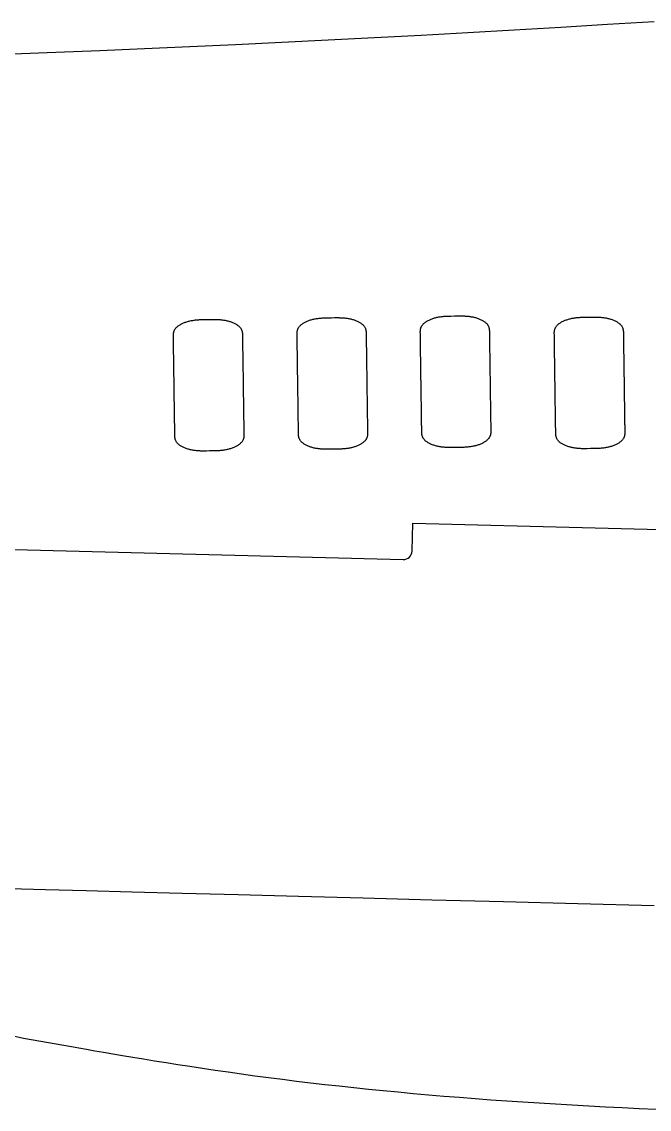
# Model space of a CAD drawing. Header units: millimetres. Extents: x -1116 to -273, y -827 to -161.
# Drawn here: x -1007.6 to -899.5, y -823 to -635.4 of the extents above; entities that cross this region are included whole.
import ezdxf

# ---------------------------------------------------------------- set-up
doc = ezdxf.new("R2010")
doc.units = ezdxf.units.MM

msp = doc.modelspace()

# ---------------------------------------------------------------- linework, layer by layer
at = {"flags": 128}
for points in [[(-898.65114, -635.379551), (-906.679405, -635.863577), (-914.706403, -636.343929), (-922.731852, -636.817551), (-930.755474, -637.281389), (-938.77699, -637.732386), (-946.79612, -638.167487), (-954.809324, -638.584207), (-962.800019, -638.982331), (-970.748359, -639.362217), (-978.6345, -639.724219), (-986.438597, -640.068695), (-994.140805, -640.396), (-1001.72128, -640.706489), (-1009.160176, -641.00052)], [(-953.926383, -709.131194), (-954.471663, -709.138924), (-954.557464, -709.140112), (-954.650964, -709.141241), (-954.751681, -709.142134), (-954.859134, -709.142617), (-954.972843, -709.142514), (-955.092326, -709.141649), (-955.217103, -709.139846), (-955.346692, -709.136931), (-955.480613, -709.132728), (-955.618384, -709.12706), (-955.759526, -709.119753), (-955.903555, -709.110632), (-956.049993, -709.099519), (-956.198358, -709.086241), (-956.348168, -709.070621), (-956.498944, -709.052484), (-956.650203, -709.031654), (-956.801466, -709.007956), (-956.952251, -708.981214), (-957.102077, -708.951253), (-957.250499, -708.917948), (-957.39722, -708.881376), (-957.541977, -708.841666), (-957.684508, -708.798946), (-957.82455, -708.753344), (-957.961843, -708.704988), (-958.096124, -708.654008), (-958.22713, -708.60053), (-958.3546, -708.544683), (-958.478271, -708.486596), (-958.597882, -708.426397), (-958.713171, -708.364214), (-958.823875, -708.300175), (-958.929732, -708.234409), (-959.030481, -708.167043), (-959.125859, -708.098207), (-959.215604, -708.028028), (-959.299454, -707.956634), (-959.377147, -707.884154), (-959.44842, -707.810717), (-959.513112, -707.736469), (-959.571454, -707.661639), (-959.623777, -707.586473), (-959.670412, -707.511218), (-959.71169, -707.436121), (-959.747944, -707.361429), (-959.779502, -707.287389), (-959.806698, -707.214247), (-959.829862, -707.142251), (-959.849325, -707.071648), (-959.865418, -707.002684), (-959.878472, -706.935606), (-959.88882, -706.870662), (-959.896791, -706.808098), (-959.902716, -706.748161), (-959.906928, -706.691098), (-959.909757, -706.637155), (-959.911534, -706.586581), (-959.912591, -706.539621), (-959.917144, -706.222622), (-959.917149, -706.222274), (-959.917183, -706.219837), (-959.917277, -706.213224), (-959.917459, -706.200345), (-959.91776, -706.179113), (-959.91821, -706.147438), (-959.918836, -706.103232), (-959.91967, -706.044408), (-959.920741, -705.968875), (-959.922078, -705.874547), (-959.923712, -705.759334), (-959.925671, -705.621148), (-959.927985, -705.457901), (-959.930684, -705.267504), (-959.933798, -705.047868), (-959.937356, -704.796906), (-959.941387, -704.512529), (-959.945922, -704.192648), (-959.95099, -703.835174), (-959.956621, -703.438021), (-959.962828, -703.000142), (-959.969569, -702.524671), (-959.976784, -702.015785), (-959.984413, -701.477661), (-959.992397, -700.914476), (-960.000677, -700.330405), (-960.009194, -699.729628), (-960.017889, -699.116319), (-960.026702, -698.494657), (-960.035575, -697.868818), (-960.044447, -697.242978), (-960.053261, -696.621316), (-960.061955, -696.008008), (-960.070473, -695.40723), (-960.078753, -694.82316), (-960.086737, -694.259974), (-960.094366, -693.72185), (-960.101581, -693.212964), (-960.108321, -692.737493), (-960.114529, -692.299615), (-960.120159, -691.902461), (-960.125227, -691.544988), (-960.129762, -691.225107), (-960.133794, -690.940729), (-960.137352, -690.689767), (-960.140465, -690.470131), (-960.143165, -690.279734), (-960.145479, -690.116487), (-960.147438, -689.978301), (-960.149071, -689.863088), (-960.150409, -689.76876), (-960.15148, -689.693228), (-960.152314, -689.634403), (-960.15294, -689.590197), (-960.153389, -689.558523), (-960.15369, -689.53729), (-960.153873, -689.524411), (-960.153967, -689.517798), (-960.154001, -689.515361), (-960.154006, -689.515013), (-960.157933, -689.241195), (-960.158495, -689.198108), (-960.158778, -689.151152), (-960.158444, -689.100562), (-960.157154, -689.046578), (-960.154571, -688.989435), (-960.150357, -688.929372), (-960.144172, -688.866625), (-960.13568, -688.801433), (-960.124543, -688.734032), (-960.110421, -688.664659), (-960.092978, -688.593553), (-960.071874, -688.52095), (-960.046772, -688.447087), (-960.017334, -688.372203), (-959.983222, -688.296534), (-959.944097, -688.220317), (-959.899622, -688.143791), (-959.849458, -688.067191), (-959.793268, -687.990757), (-959.730713, -687.914724), (-959.661554, -687.839314), (-959.585951, -687.764678), (-959.504162, -687.690953), (-959.416445, -687.618274), (-959.323059, -687.546777), (-959.224263, -687.476597), (-959.120314, -687.40787), (-959.011471, -687.340732), (-958.897992, -687.275318), (-958.780137, -687.211763), (-958.658162, -687.150204), (-958.532327, -687.090776), (-958.402891, -687.033614), (-958.270111, -686.978855), (-958.134245, -686.926633), (-957.995553, -686.877085), (-957.854293, -686.830346), (-957.710723, -686.786551), (-957.565101, -686.745836), (-957.417687, -686.708338), (-957.268775, -686.674141), (-957.118815, -686.643134), (-956.968291, -686.615154), (-956.817689, -686.590041), (-956.667496, -686.567633), (-956.518196, -686.547767), (-956.370276, -686.530282), (-956.22422, -686.515016), (-956.080516, -686.501808), (-955.939647, -686.490495), (-955.802101, -686.480917), (-955.668362, -686.472911), (-955.538916, -686.466315), (-955.414249, -686.460968), (-955.294847, -686.456708), (-955.181196, -686.453373), (-955.07378, -686.450802), (-954.973085, -686.448833), (-954.879598, -686.447304), (-954.248566, -686.438281), (-953.703245, -686.430551), (-953.617437, -686.429363), (-953.52393, -686.428234), (-953.423206, -686.427339), (-953.315744, -686.426854), (-953.202027, -686.426953), (-953.082536, -686.427812), (-952.95775, -686.429606), (-952.828152, -686.43251), (-952.694222, -686.436699), (-952.556441, -686.442348), (-952.41529, -686.449632), (-952.271251, -686.458728), (-952.124804, -686.469809), (-951.976431, -686.48305), (-951.826612, -686.498628), (-951.675828, -686.516717), (-951.52456, -686.537491), (-951.37329, -686.561128), (-951.222498, -686.587801), (-951.072666, -686.617685), (-950.924237, -686.650906), (-950.777511, -686.687386), (-950.63275, -686.726999), (-950.490215, -686.769618), (-950.350168, -686.815115), (-950.212872, -686.863363), (-950.078589, -686.914236), (-949.94758, -686.967606), (-949.820108, -687.023346), (-949.696435, -687.081329), (-949.576823, -687.141428), (-949.461533, -687.203516), (-949.350828, -687.267465), (-949.24497, -687.333149), (-949.144221, -687.400441), (-949.048843, -687.469214), (-948.959098, -687.53934), (-948.875248, -687.610692), (-948.797555, -687.683144), (-948.726281, -687.756568), (-948.661589, -687.830816), (-948.603247, -687.905662), (-948.550924, -687.980857), (-948.504289, -688.056153), (-948.463011, -688.131302), (-948.426758, -688.206056), (-948.395199, -688.280166), (-948.368003, -688.353386), (-948.344839, -688.425466), (-948.325376, -688.496158), (-948.309283, -688.565216), (-948.296229, -688.632389), (-948.285882, -688.697432), (-948.277911, -688.760094), (-948.271985, -688.820129), (-948.267773, -688.877289), (-948.264944, -688.931324), (-948.263167, -688.981988), (-948.26211, -689.029032), (-948.257558, -689.346605), (-948.257553, -689.346953), (-948.257518, -689.34939), (-948.257424, -689.356003), (-948.257241, -689.368882), (-948.256939, -689.390115), (-948.256489, -689.421789), (-948.255861, -689.465995), (-948.255026, -689.52482), (-948.253953, -689.600352), (-948.252613, -689.69468), (-948.250976, -689.809893), (-948.249013, -689.948079), (-948.246693, -690.111326), (-948.243989, -690.301723), (-948.240868, -690.521359), (-948.237303, -690.772321), (-948.233263, -691.056699), (-948.228718, -691.37658), (-948.22364, -691.734053), (-948.217998, -692.131207), (-948.211777, -692.569085), (-948.205022, -693.044556), (-948.197793, -693.553442), (-948.190148, -694.091566), (-948.182147, -694.654752), (-948.173849, -695.238822), (-948.165314, -695.8396), (-948.156601, -696.452908), (-948.147769, -697.07457), (-948.138878, -697.70041), (-948.129987, -698.326249), (-948.121156, -698.947911), (-948.112442, -699.56122), (-948.103907, -700.161997), (-948.09561, -700.746068), (-948.087609, -701.309253), (-948.079964, -701.847377), (-948.072734, -702.356263), (-948.06598, -702.831734), (-948.059759, -703.269613), (-948.054117, -703.666766), (-948.049038, -704.02424), (-948.044494, -704.344121), (-948.040454, -704.628498), (-948.036888, -704.87946), (-948.033768, -705.099096), (-948.031063, -705.289493), (-948.028744, -705.45274), (-948.026781, -705.590926), (-948.025144, -705.706139), (-948.023804, -705.800467), (-948.022731, -705.876), (-948.021895, -705.934824), (-948.021267, -705.97903), (-948.020817, -706.010705), (-948.020516, -706.031937), (-948.020333, -706.044816), (-948.020239, -706.05143), (-948.020204, -706.053866), (-948.020199, -706.054214), (-948.016313, -706.328528), (-948.015758, -706.371693), (-948.015482, -706.418734), (-948.015824, -706.469413), (-948.017121, -706.523492), (-948.019713, -706.580731), (-948.023936, -706.640894), (-948.030129, -706.703741), (-948.03863, -706.769034), (-948.049777, -706.836534), (-948.063908, -706.906004), (-948.081361, -706.977205), (-948.102474, -707.049899), (-948.127585, -707.123846), (-948.157032, -707.198809), (-948.191152, -707.27455), (-948.230286, -707.35083), (-948.274769, -707.42741), (-948.32494, -707.504052), (-948.381138, -707.580518), (-948.443699, -707.65657), (-948.512864, -707.731986), (-948.588472, -707.806615), (-948.670266, -707.880321), (-948.757987, -707.95297), (-948.851378, -708.024428), (-948.950178, -708.09456), (-949.054132, -708.163231), (-949.162979, -708.230307), (-949.276462, -708.295652), (-949.394322, -708.359133), (-949.516301, -708.420614), (-949.642141, -708.479962), (-949.771583, -708.53704), (-949.90437, -708.591716), (-950.040242, -708.643853), (-950.178942, -708.693318), (-950.320211, -708.739975), (-950.463791, -708.783691), (-950.609423, -708.82433), (-950.756849, -708.861758), (-950.905774, -708.895889), (-951.055748, -708.926836), (-951.206287, -708.95476), (-951.356905, -708.979823), (-951.507115, -709.002186), (-951.656432, -709.022011), (-951.80437, -709.039459), (-951.950444, -709.054691), (-952.094167, -709.067869), (-952.235054, -709.079156), (-952.372619, -709.088711), (-952.506377, -709.096697), (-952.63584, -709.103274), (-952.760525, -709.108606), (-952.879944, -709.112853), (-952.993613, -709.116176), (-953.101045, -709.118737), (-953.201754, -709.120698), (-953.295255, -709.12222), (-953.926383, -709.131194)], [(-932.687881, -708.829845), (-933.233119, -708.837534), (-933.318914, -708.838716), (-933.412406, -708.839838), (-933.513116, -708.840724), (-933.620561, -708.841199), (-933.734261, -708.841088), (-933.853736, -708.840215), (-933.978504, -708.838405), (-934.108084, -708.835483), (-934.241995, -708.831272), (-934.379758, -708.825598), (-934.520889, -708.818285), (-934.66491, -708.809158), (-934.811339, -708.798042), (-934.959695, -708.78476), (-935.109496, -708.769138), (-935.260264, -708.751), (-935.411515, -708.73017), (-935.56277, -708.706474), (-935.713548, -708.679736), (-935.863367, -708.64978), (-936.011784, -708.616482), (-936.158499, -708.579919), (-936.303251, -708.540219), (-936.445778, -708.497511), (-936.585818, -708.451922), (-936.723108, -708.403581), (-936.857386, -708.352615), (-936.988391, -708.299153), (-937.11586, -708.243323), (-937.239531, -708.185253), (-937.359142, -708.125071), (-937.474432, -708.062905), (-937.585137, -707.998884), (-937.690997, -707.933134), (-937.791748, -707.865786), (-937.887129, -707.796966), (-937.976878, -707.726802), (-938.060733, -707.655424), (-938.138431, -707.582958), (-938.209711, -707.509534), (-938.274409, -707.435298), (-938.332758, -707.360478), (-938.385088, -707.285322), (-938.431731, -707.210075), (-938.473018, -707.134986), (-938.50928, -707.0603), (-938.540848, -706.986266), (-938.568053, -706.913129), (-938.591226, -706.841137), (-938.610698, -706.770537), (-938.6268, -706.701576), (-938.639864, -706.634501), (-938.65022, -706.569558), (-938.6582, -706.506995), (-938.664135, -706.447059), (-938.668355, -706.389996), (-938.671192, -706.336054), (-938.672976, -706.28548), (-938.67404, -706.23852), (-938.678641, -705.921522), (-938.678646, -705.921173), (-938.67868, -705.918737), (-938.678774, -705.912124), (-938.678957, -705.899245), (-938.679258, -705.878012), (-938.679707, -705.846337), (-938.680333, -705.802132), (-938.681167, -705.743307), (-938.682238, -705.667775), (-938.683575, -705.573446), (-938.685209, -705.458233), (-938.687168, -705.320048), (-938.689482, -705.1568), (-938.692181, -704.966403), (-938.695295, -704.746768), (-938.698853, -704.495806), (-938.702885, -704.211428), (-938.70742, -703.891547), (-938.712488, -703.534074), (-938.718118, -703.13692), (-938.724326, -702.699041), (-938.731066, -702.223571), (-938.738281, -701.714685), (-938.74591, -701.176561), (-938.753894, -700.613375), (-938.762174, -700.029305), (-938.770692, -699.428527), (-938.779386, -698.815219), (-938.7882, -698.193556), (-938.797072, -697.567717), (-938.805945, -696.941878), (-938.814758, -696.320216), (-938.823453, -695.706907), (-938.83197, -695.106129), (-938.84025, -694.522059), (-938.848234, -693.958874), (-938.855863, -693.420749), (-938.863078, -692.911863), (-938.869818, -692.436393), (-938.876026, -691.998514), (-938.881657, -691.60136), (-938.886725, -691.243887), (-938.891259, -690.924006), (-938.895291, -690.639629), (-938.898849, -690.388666), (-938.901963, -690.169031), (-938.904662, -689.978634), (-938.906976, -689.815387), (-938.908935, -689.677201), (-938.910569, -689.561988), (-938.911906, -689.467659), (-938.912977, -689.392127), (-938.913811, -689.333302), (-938.914437, -689.289097), (-938.914886, -689.257422), (-938.915188, -689.236189), (-938.91537, -689.223311), (-938.915464, -689.216697), (-938.915498, -689.214261), (-938.915503, -689.213913), (-938.919389, -688.940095), (-938.919945, -688.897008), (-938.920221, -688.850051), (-938.919879, -688.799461), (-938.918581, -688.745476), (-938.91599, -688.688333), (-938.911768, -688.628269), (-938.905575, -688.565521), (-938.897075, -688.500327), (-938.885929, -688.432924), (-938.8718, -688.363548), (-938.854348, -688.292439), (-938.833238, -688.219831), (-938.808129, -688.145964), (-938.778685, -688.071074), (-938.744567, -687.995398), (-938.705438, -687.919174), (-938.660959, -687.842639), (-938.610792, -687.76603), (-938.5546, -687.689585), (-938.492044, -687.613541), (-938.422886, -687.538117), (-938.347285, -687.463468), (-938.265499, -687.389728), (-938.177786, -687.317033), (-938.084404, -687.24552), (-937.985613, -687.175323), (-937.881669, -687.106579), (-937.772832, -687.039423), (-937.659359, -686.973992), (-937.54151, -686.91042), (-937.419542, -686.848844), (-937.293713, -686.789399), (-937.164282, -686.732222), (-937.031507, -686.677447), (-936.895647, -686.625212), (-936.756959, -686.57565), (-936.615702, -686.528899), (-936.472135, -686.485094), (-936.326515, -686.444371), (-936.179101, -686.406865), (-936.030189, -686.372663), (-935.880227, -686.341652), (-935.7297, -686.313671), (-935.579095, -686.288557), (-935.428897, -686.26615), (-935.279592, -686.246286), (-935.131665, -686.228804), (-934.985603, -686.213543), (-934.841891, -686.20034), (-934.701015, -686.189033), (-934.563461, -686.179461), (-934.429714, -686.171462), (-934.30026, -686.164873), (-934.175585, -686.159534), (-934.056175, -686.155282), (-933.942515, -686.151955), (-933.835091, -686.149391), (-933.734389, -686.147429), (-933.640895, -686.145907), (-933.009815, -686.136933), (-932.464494, -686.129161), (-932.378686, -686.127966), (-932.285179, -686.12683), (-932.184455, -686.125928), (-932.076994, -686.125435), (-931.963277, -686.125527), (-931.843786, -686.126378), (-931.719001, -686.128164), (-931.589404, -686.131061), (-931.455475, -686.135243), (-931.317695, -686.140886), (-931.176546, -686.148164), (-931.032509, -686.157254), (-930.886065, -686.168331), (-930.737694, -686.181569), (-930.587878, -686.197145), (-930.437098, -686.215233), (-930.285835, -686.236008), (-930.134569, -686.259646), (-929.983783, -686.286323), (-929.833956, -686.316212), (-929.685534, -686.34944), (-929.538815, -686.385929), (-929.394061, -686.425553), (-929.251534, -686.468183), (-929.111496, -686.513692), (-928.974208, -686.561954), (-928.839933, -686.61284), (-928.708932, -686.666224), (-928.581468, -686.721978), (-928.457803, -686.779975), (-928.338198, -686.840088), (-928.222916, -686.902189), (-928.112218, -686.966151), (-928.006366, -687.031847), (-927.905622, -687.099149), (-927.810249, -687.16793), (-927.720507, -687.238064), (-927.63666, -687.309422), (-927.558969, -687.381877), (-927.487695, -687.455302), (-927.423003, -687.529549), (-927.36466, -687.604392), (-927.312334, -687.679581), (-927.265695, -687.75487), (-927.224412, -687.830009), (-927.188153, -687.904752), (-927.156588, -687.97885), (-927.129386, -688.052056), (-927.106215, -688.124122), (-927.086745, -688.194799), (-927.070643, -688.263841), (-927.057581, -688.330998), (-927.047225, -688.396024), (-927.039246, -688.45867), (-927.033312, -688.518689), (-927.029092, -688.575832), (-927.026256, -688.629852), (-927.024471, -688.680501), (-927.023407, -688.727531), (-927.018807, -689.045009), (-927.018802, -689.045357), (-927.018767, -689.047793), (-927.018673, -689.054407), (-927.018491, -689.067286), (-927.018189, -689.088519), (-927.01774, -689.120194), (-927.017112, -689.1644), (-927.016278, -689.223226), (-927.015206, -689.298759), (-927.013867, -689.393089), (-927.012232, -689.508304), (-927.010271, -689.646491), (-927.007954, -689.809741), (-927.005252, -690.000141), (-927.002135, -690.21978), (-926.998573, -690.470746), (-926.994538, -690.755127), (-926.989998, -691.075013), (-926.984925, -691.432492), (-926.979288, -691.829651), (-926.973074, -692.267536), (-926.966326, -692.743014), (-926.959104, -693.251908), (-926.951467, -693.79004), (-926.943475, -694.353234), (-926.935186, -694.937313), (-926.92666, -695.538099), (-926.917956, -696.151417), (-926.909133, -696.773089), (-926.900252, -697.398937), (-926.89137, -698.024786), (-926.882547, -698.646457), (-926.873843, -699.259775), (-926.865317, -699.860561), (-926.857028, -700.44464), (-926.849036, -701.007834), (-926.841399, -701.545966), (-926.834177, -702.05486), (-926.827429, -702.530338), (-926.821215, -702.968223), (-926.815578, -703.365382), (-926.810505, -703.722861), (-926.805966, -704.042747), (-926.80193, -704.327128), (-926.798368, -704.578094), (-926.795251, -704.797733), (-926.792549, -704.988133), (-926.790232, -705.151383), (-926.788271, -705.289571), (-926.786636, -705.404785), (-926.785297, -705.499115), (-926.784225, -705.574648), (-926.783391, -705.633474), (-926.782763, -705.67768), (-926.782314, -705.709355), (-926.782012, -705.730588), (-926.78183, -705.743467), (-926.781736, -705.750081), (-926.781701, -705.752517), (-926.781696, -705.752866), (-926.777811, -706.02718), (-926.777255, -706.070344), (-926.776979, -706.117385), (-926.777321, -706.168064), (-926.778619, -706.222143), (-926.781211, -706.279382), (-926.785434, -706.339544), (-926.791628, -706.40239), (-926.80013, -706.467683), (-926.811278, -706.535182), (-926.82541, -706.604651), (-926.842865, -706.67585), (-926.86398, -706.748541), (-926.889093, -706.822486), (-926.918543, -706.897447), (-926.952667, -706.973184), (-926.991804, -707.04946), (-927.036291, -707.126036), (-927.086467, -707.202673), (-927.14267, -707.279134), (-927.205238, -707.35518), (-927.274409, -707.43059), (-927.350024, -707.505211), (-927.431826, -707.57891), (-927.519555, -707.651552), (-927.612953, -707.723002), (-927.711762, -707.793125), (-927.815723, -707.861788), (-927.924579, -707.928855), (-928.03807, -707.994193), (-928.155938, -708.057666), (-928.277925, -708.119139), (-928.403772, -708.178479), (-928.533221, -708.235551), (-928.666013, -708.290221), (-928.801891, -708.342353), (-928.940596, -708.391813), (-929.081868, -708.438466), (-929.225451, -708.482179), (-929.371085, -708.522817), (-929.518512, -708.560244), (-929.667436, -708.594376), (-929.817409, -708.625325), (-929.967945, -708.653252), (-930.118558, -708.678318), (-930.268764, -708.700686), (-930.418075, -708.720516), (-930.566008, -708.73797), (-930.712075, -708.753209), (-930.855791, -708.766394), (-930.99667, -708.777688), (-931.134227, -708.787251), (-931.267977, -708.795245), (-931.397432, -708.801831), (-931.522108, -708.807171), (-931.64152, -708.811426), (-931.75518, -708.814757), (-931.862604, -708.817326), (-931.963306, -708.819294), (-932.0568, -708.820823), (-932.687881, -708.829845)], [(-909.597882, -709.031241), (-910.143121, -709.038929), (-910.228915, -709.040111), (-910.322408, -709.041233), (-910.423117, -709.042119), (-910.530563, -709.042594), (-910.644263, -709.042482), (-910.763738, -709.041609), (-910.888505, -709.039798), (-911.018085, -709.036875), (-911.151997, -709.032663), (-911.289759, -709.026988), (-911.430891, -709.019673), (-911.574912, -709.010544), (-911.72134, -708.999425), (-911.869696, -708.986141), (-912.019498, -708.970515), (-912.170265, -708.952374), (-912.321517, -708.93154), (-912.472772, -708.907839), (-912.623549, -708.881096), (-912.773369, -708.851134), (-912.921785, -708.817829), (-913.068501, -708.781259), (-913.213253, -708.741552), (-913.35578, -708.698836), (-913.495819, -708.653239), (-913.633108, -708.60489), (-913.767386, -708.553916), (-913.89839, -708.500445), (-914.025857, -708.444607), (-914.149527, -708.386529), (-914.269137, -708.32634), (-914.384424, -708.264167), (-914.495127, -708.200138), (-914.600984, -708.134383), (-914.701732, -708.067029), (-914.79711, -707.998204), (-914.886854, -707.928037), (-914.970704, -707.856656), (-915.048397, -707.784188), (-915.119671, -707.710763), (-915.184363, -707.636528), (-915.242705, -707.56171), (-915.295027, -707.486557), (-915.341663, -707.411314), (-915.382941, -707.336229), (-915.419194, -707.261549), (-915.450753, -707.18752), (-915.477949, -707.11439), (-915.501113, -707.042406), (-915.520575, -706.971813), (-915.536669, -706.90286), (-915.549723, -706.835793), (-915.56007, -706.770858), (-915.568041, -706.708304), (-915.573967, -706.648376), (-915.578179, -706.591321), (-915.581008, -706.537387), (-915.582785, -706.48682), (-915.583842, -706.439868), (-915.588394, -706.122917), (-915.588399, -706.122569), (-915.588434, -706.120132), (-915.588528, -706.113519), (-915.588711, -706.10064), (-915.589013, -706.079407), (-915.589463, -706.047732), (-915.590091, -706.003527), (-915.590926, -705.944702), (-915.591999, -705.86917), (-915.593339, -705.774841), (-915.594976, -705.659629), (-915.596939, -705.521443), (-915.599259, -705.358195), (-915.601963, -705.167798), (-915.605084, -704.948163), (-915.608649, -704.697201), (-915.612689, -704.412823), (-915.617233, -704.092942), (-915.622312, -703.735469), (-915.627954, -703.338315), (-915.634175, -702.900437), (-915.64093, -702.424966), (-915.648159, -701.91608), (-915.655804, -701.377956), (-915.663805, -700.81477), (-915.672103, -700.2307), (-915.680638, -699.629922), (-915.689351, -699.016614), (-915.698183, -698.394951), (-915.707074, -697.769112), (-915.715965, -697.143273), (-915.724796, -696.521611), (-915.733509, -695.908302), (-915.742044, -695.307524), (-915.750342, -694.723454), (-915.758343, -694.160269), (-915.765988, -693.622144), (-915.773218, -693.113258), (-915.779972, -692.637788), (-915.786193, -692.199909), (-915.791835, -691.802755), (-915.796914, -691.445282), (-915.801458, -691.125401), (-915.805498, -690.841024), (-915.809064, -690.590061), (-915.812184, -690.370426), (-915.814889, -690.180029), (-915.817208, -690.016782), (-915.819171, -689.878596), (-915.820808, -689.763383), (-915.822148, -689.669054), (-915.823221, -689.593522), (-915.824057, -689.534697), (-915.824685, -689.490492), (-915.825135, -689.458817), (-915.825436, -689.437584), (-915.825619, -689.424706), (-915.825713, -689.418092), (-915.825748, -689.415656), (-915.825753, -689.415308), (-915.829597, -689.141407), (-915.830146, -689.098307), (-915.830415, -689.051336), (-915.830066, -689.000732), (-915.828761, -688.946731), (-915.826161, -688.889571), (-915.82193, -688.82949), (-915.815728, -688.766725), (-915.807219, -688.701514), (-915.796064, -688.634093), (-915.781925, -688.564701), (-915.764465, -688.493574), (-915.743345, -688.42095), (-915.718227, -688.347067), (-915.688774, -688.272162), (-915.654648, -688.196472), (-915.61551, -688.120235), (-915.571023, -688.043689), (-915.520849, -687.967069), (-915.46465, -687.890615), (-915.402087, -687.814564), (-915.332924, -687.739135), (-915.257317, -687.664482), (-915.175526, -687.59074), (-915.087809, -687.518045), (-914.994424, -687.446532), (-914.895629, -687.376337), (-914.791684, -687.307595), (-914.682845, -687.240443), (-914.569372, -687.175015), (-914.451522, -687.111448), (-914.329554, -687.049877), (-914.203726, -686.990437), (-914.074297, -686.933265), (-913.941524, -686.878495), (-913.805667, -686.826264), (-913.666982, -686.776706), (-913.52573, -686.729959), (-913.382167, -686.686156), (-913.236552, -686.645435), (-913.089144, -686.607929), (-912.940238, -686.573727), (-912.790283, -686.542714), (-912.639764, -686.51473), (-912.489167, -686.489613), (-912.338977, -686.467201), (-912.189681, -686.447331), (-912.041763, -686.429844), (-911.89571, -686.414576), (-911.752008, -686.401365), (-911.611141, -686.390051), (-911.473596, -686.380471), (-911.339858, -686.372464), (-911.210413, -686.365867), (-911.085747, -686.36052), (-910.966345, -686.356259), (-910.852694, -686.352924), (-910.745278, -686.350353), (-910.644584, -686.348383), (-910.551097, -686.346854), (-909.920065, -686.337832), (-909.374702, -686.330143), (-909.288888, -686.328961), (-909.195374, -686.327839), (-909.094642, -686.326952), (-908.987173, -686.326475), (-908.873447, -686.326583), (-908.753947, -686.327452), (-908.629152, -686.329256), (-908.499545, -686.332171), (-908.365606, -686.336371), (-908.227816, -686.342033), (-908.086656, -686.34933), (-907.942607, -686.358439), (-907.796152, -686.369533), (-907.647769, -686.38279), (-907.497941, -686.398382), (-907.347149, -686.416487), (-907.195873, -686.437278), (-907.044596, -686.460932), (-906.893797, -686.487622), (-906.743958, -686.517525), (-906.595524, -686.550764), (-906.448792, -686.587264), (-906.304026, -686.626897), (-906.161487, -686.669535), (-906.021436, -686.715052), (-905.884137, -686.763319), (-905.749851, -686.814211), (-905.61884, -686.867598), (-905.491366, -686.923356), (-905.367691, -686.981355), (-905.248077, -687.041468), (-905.132786, -687.10357), (-905.022081, -687.167531), (-904.916222, -687.233225), (-904.815472, -687.300525), (-904.720094, -687.369304), (-904.630349, -687.439433), (-904.546498, -687.510786), (-904.468805, -687.583236), (-904.397531, -687.656656), (-904.33284, -687.730897), (-904.274498, -687.805732), (-904.222175, -687.880914), (-904.17554, -687.956194), (-904.134262, -688.031325), (-904.098008, -688.10606), (-904.06645, -688.180149), (-904.039254, -688.253346), (-904.01609, -688.325402), (-903.996627, -688.39607), (-903.980534, -688.465103), (-903.96748, -688.532251), (-903.957132, -688.597268), (-903.949161, -688.659905), (-903.943236, -688.719915), (-903.939024, -688.77705), (-903.936195, -688.831062), (-903.934418, -688.881703), (-903.933361, -688.928726), (-903.928808, -689.246156), (-903.928803, -689.246504), (-903.928769, -689.24894), (-903.928675, -689.255554), (-903.928493, -689.268432), (-903.928192, -689.289665), (-903.927742, -689.32134), (-903.927116, -689.365545), (-903.926282, -689.42437), (-903.925211, -689.499902), (-903.923874, -689.594231), (-903.92224, -689.709444), (-903.920281, -689.84763), (-903.917967, -690.010877), (-903.915268, -690.201274), (-903.912154, -690.420909), (-903.908596, -690.671872), (-903.904564, -690.956249), (-903.90003, -691.27613), (-903.894962, -691.633603), (-903.889331, -692.030757), (-903.883123, -692.468636), (-903.876383, -692.944106), (-903.869168, -693.452992), (-903.861539, -693.991117), (-903.853555, -694.554302), (-903.845275, -695.138372), (-903.836758, -695.73915), (-903.828063, -696.352459), (-903.81925, -696.974121), (-903.810377, -697.59996), (-903.801505, -698.225799), (-903.792691, -698.847462), (-903.783997, -699.46077), (-903.775479, -700.061548), (-903.767199, -700.645618), (-903.759215, -701.208804), (-903.751586, -701.746928), (-903.744371, -702.255814), (-903.737631, -702.731285), (-903.731423, -703.169163), (-903.725793, -703.566317), (-903.720725, -703.92379), (-903.71619, -704.243671), (-903.712158, -704.528049), (-903.7086, -704.779011), (-903.705487, -704.998646), (-903.702787, -705.189043), (-903.700473, -705.352291), (-903.698514, -705.490477), (-903.696881, -705.605689), (-903.695543, -705.700018), (-903.694472, -705.77555), (-903.693638, -705.834375), (-903.693012, -705.87858), (-903.692563, -705.910255), (-903.692262, -705.931488), (-903.692079, -705.944367), (-903.691985, -705.95098), (-903.691951, -705.953417), (-903.691946, -705.953765), (-903.688019, -706.228079), (-903.687457, -706.271243), (-903.687174, -706.318284), (-903.687508, -706.368964), (-903.688798, -706.423042), (-903.691381, -706.480282), (-903.695595, -706.540445), (-903.70178, -706.603293), (-903.710271, -706.668587), (-903.721409, -706.736089), (-903.735531, -706.80556), (-903.752974, -706.876763), (-903.774078, -706.949458), (-903.79918, -707.023408), (-903.828618, -707.098374), (-903.86273, -707.174118), (-903.901855, -707.250401), (-903.94633, -707.326986), (-903.996494, -707.403633), (-904.052684, -707.480104), (-904.115239, -707.556162), (-904.184398, -707.631585), (-904.260001, -707.70622), (-904.34179, -707.779934), (-904.429507, -707.852592), (-904.522894, -707.924058), (-904.621691, -707.994199), (-904.725642, -708.06288), (-904.834486, -708.129965), (-904.947967, -708.195321), (-905.065826, -708.258813), (-905.187804, -708.320305), (-905.313642, -708.379664), (-905.443084, -708.436754), (-905.57587, -708.491441), (-905.711742, -708.54359), (-905.850441, -708.593067), (-905.99171, -708.639737), (-906.135289, -708.683465), (-906.280922, -708.724116), (-906.428348, -708.761556), (-906.577273, -708.7957), (-906.727247, -708.826659), (-906.877786, -708.854596), (-907.028403, -708.879671), (-907.178613, -708.902046), (-907.327931, -708.921883), (-907.475869, -708.939342), (-907.621943, -708.954586), (-907.765666, -708.967776), (-907.906553, -708.979073), (-908.044118, -708.988639), (-908.177875, -708.996635), (-908.307339, -709.003223), (-908.432024, -709.008564), (-908.551443, -709.01282), (-908.665112, -709.016151), (-908.772543, -709.018721), (-908.873253, -709.020689), (-908.966754, -709.022218), (-909.597882, -709.031241)], [(-975.239293, -709.433287), (-975.784614, -709.441141), (-975.870422, -709.442348), (-975.963929, -709.443498), (-976.064653, -709.444414), (-976.172114, -709.444921), (-976.285831, -709.444843), (-976.405322, -709.444004), (-976.530107, -709.442228), (-976.659705, -709.43934), (-976.793634, -709.435165), (-976.931413, -709.429525), (-977.072562, -709.422246), (-977.216599, -709.413152), (-977.363043, -709.402067), (-977.511414, -709.388815), (-977.66123, -709.373221), (-977.81201, -709.355109), (-977.963273, -709.334303), (-978.114539, -709.310628), (-978.265325, -709.283907), (-978.415152, -709.253966), (-978.563574, -709.220678), (-978.710293, -709.184122), (-978.855047, -709.144426), (-978.997574, -709.101719), (-979.137612, -709.056128), (-979.274899, -709.007782), (-979.409174, -708.95681), (-979.540173, -708.90334), (-979.667636, -708.847499), (-979.7913, -708.789418), (-979.910903, -708.729223), (-980.026184, -708.667043), (-980.136879, -708.603007), (-980.242728, -708.537242), (-980.343469, -708.469878), (-980.438839, -708.401043), (-980.528576, -708.330864), (-980.612418, -708.259471), (-980.690104, -708.186991), (-980.761372, -708.113553), (-980.826057, -708.039306), (-980.884394, -707.964476), (-980.936712, -707.88931), (-980.983343, -707.814055), (-981.024618, -707.738958), (-981.060868, -707.664266), (-981.092424, -707.590226), (-981.119617, -707.517084), (-981.142779, -707.445088), (-981.16224, -707.374485), (-981.178331, -707.305521), (-981.191385, -707.238443), (-981.201731, -707.173499), (-981.209701, -707.110935), (-981.215627, -707.050997), (-981.219838, -706.993934), (-981.222667, -706.939992), (-981.224444, -706.889417), (-981.225501, -706.842458), (-981.230053, -706.525459), (-981.230058, -706.525111), (-981.230093, -706.522674), (-981.230187, -706.516061), (-981.23037, -706.503182), (-981.230671, -706.481949), (-981.23112, -706.450275), (-981.231748, -706.406069), (-981.232583, -706.347244), (-981.233655, -706.271712), (-981.234993, -706.177384), (-981.236628, -706.062171), (-981.238589, -705.923985), (-981.240906, -705.760738), (-981.243608, -705.570341), (-981.246725, -705.350705), (-981.250287, -705.099743), (-981.254323, -704.815365), (-981.258862, -704.495484), (-981.263936, -704.138011), (-981.269572, -703.740857), (-981.275786, -703.302979), (-981.282534, -702.827508), (-981.289756, -702.318622), (-981.297393, -701.780498), (-981.305385, -701.217312), (-981.313674, -700.633242), (-981.322201, -700.032464), (-981.330904, -699.419156), (-981.339727, -698.797494), (-981.348609, -698.171654), (-981.35749, -697.545815), (-981.366313, -696.924153), (-981.375017, -696.310844), (-981.383543, -695.710067), (-981.391832, -695.125996), (-981.399825, -694.562811), (-981.407462, -694.024687), (-981.414683, -693.515801), (-981.421431, -693.04033), (-981.427646, -692.602451), (-981.433282, -692.205298), (-981.438355, -691.847824), (-981.442895, -691.527943), (-981.446931, -691.243566), (-981.450492, -690.992604), (-981.453609, -690.772968), (-981.456311, -690.582571), (-981.458628, -690.419324), (-981.460589, -690.281138), (-981.462224, -690.165925), (-981.463563, -690.071597), (-981.464635, -689.996064), (-981.46547, -689.93724), (-981.466097, -689.893034), (-981.466546, -689.861359), (-981.466848, -689.840127), (-981.467031, -689.827248), (-981.467124, -689.820634), (-981.467159, -689.818198), (-981.467164, -689.81785), (-981.471091, -689.543949), (-981.471653, -689.500849), (-981.471936, -689.453879), (-981.471602, -689.403274), (-981.470312, -689.349273), (-981.467728, -689.292114), (-981.463513, -689.232033), (-981.457328, -689.169268), (-981.448836, -689.104056), (-981.437697, -689.036635), (-981.423574, -688.967243), (-981.406129, -688.896116), (-981.385023, -688.823492), (-981.359919, -688.749609), (-981.330478, -688.674704), (-981.296362, -688.599014), (-981.257234, -688.522777), (-981.212754, -688.446231), (-981.162586, -688.369612), (-981.10639, -688.293158), (-981.043829, -688.217106), (-980.974664, -688.141677), (-980.899054, -688.067024), (-980.817257, -687.993283), (-980.729533, -687.920588), (-980.636139, -687.849075), (-980.537333, -687.778881), (-980.433375, -687.710141), (-980.324523, -687.64299), (-980.211035, -687.577565), (-980.09317, -687.514001), (-979.971187, -687.452433), (-979.845343, -687.392997), (-979.715897, -687.33583), (-979.583108, -687.281066), (-979.447234, -687.228841), (-979.308533, -687.179291), (-979.167265, -687.132552), (-979.023688, -687.088759), (-978.878059, -687.048048), (-978.730638, -687.010554), (-978.58172, -686.976364), (-978.431755, -686.945366), (-978.281226, -686.917397), (-978.13062, -686.892296), (-977.980423, -686.8699), (-977.83112, -686.850049), (-977.683197, -686.832579), (-977.537139, -686.817329), (-977.393432, -686.804137), (-977.252562, -686.792841), (-977.115014, -686.78328), (-976.981274, -686.775291), (-976.851828, -686.768713), (-976.72716, -686.763383), (-976.607758, -686.75914), (-976.494106, -686.755821), (-976.38669, -686.753266), (-976.285995, -686.751312), (-976.192508, -686.749797), (-975.561476, -686.74087), (-975.016196, -686.733099), (-974.930395, -686.731904), (-974.836895, -686.730768), (-974.736178, -686.729866), (-974.628724, -686.729373), (-974.515015, -686.729464), (-974.395532, -686.730315), (-974.270754, -686.732102), (-974.141164, -686.734998), (-974.007242, -686.73918), (-973.86947, -686.744823), (-973.728327, -686.752102), (-973.584295, -686.761192), (-973.437854, -686.772268), (-973.289487, -686.785507), (-973.139673, -686.801082), (-972.988894, -686.81917), (-972.83763, -686.839945), (-972.686363, -686.863584), (-972.535573, -686.89026), (-972.385741, -686.92015), (-972.237312, -686.953378), (-972.090584, -686.989867), (-971.94582, -687.02949), (-971.803281, -687.07212), (-971.66323, -687.117629), (-971.525928, -687.165891), (-971.391639, -687.216777), (-971.260624, -687.270161), (-971.133145, -687.325915), (-971.009464, -687.383912), (-970.889843, -687.444025), (-970.774546, -687.506126), (-970.663832, -687.570088), (-970.557966, -687.635784), (-970.457209, -687.703086), (-970.361823, -687.771868), (-970.27207, -687.842001), (-970.188212, -687.913359), (-970.110512, -687.985814), (-970.039232, -688.059239), (-969.974534, -688.133487), (-969.916187, -688.208329), (-969.86386, -688.283518), (-969.81722, -688.358807), (-969.775938, -688.433946), (-969.739682, -688.508689), (-969.70812, -688.582788), (-969.680922, -688.655994), (-969.657756, -688.728059), (-969.638291, -688.798737), (-969.622197, -688.867778), (-969.609141, -688.934936), (-969.598793, -688.999962), (-969.590822, -689.062608), (-969.584895, -689.122626), (-969.580683, -689.17977), (-969.577854, -689.23379), (-969.576077, -689.284439), (-969.57502, -689.331469), (-969.570467, -689.648946), (-969.570462, -689.649294), (-969.570428, -689.65173), (-969.570334, -689.658344), (-969.570151, -689.671223), (-969.56985, -689.692455), (-969.5694, -689.72413), (-969.568773, -689.768336), (-969.567938, -689.82716), (-969.566866, -689.902693), (-969.565528, -689.997021), (-969.563893, -690.112234), (-969.561931, -690.25042), (-969.559615, -690.413667), (-969.556913, -690.604064), (-969.553796, -690.8237), (-969.550234, -691.074662), (-969.546198, -691.359039), (-969.541658, -691.67892), (-969.536585, -692.036394), (-969.530949, -692.433547), (-969.524735, -692.871426), (-969.517987, -693.346897), (-969.510765, -693.855783), (-969.503128, -694.393907), (-969.495135, -694.957092), (-969.486846, -695.541163), (-969.47832, -696.14194), (-969.469616, -696.755249), (-969.460794, -697.376911), (-969.451912, -698.00275), (-969.44303, -698.62859), (-969.434208, -699.250252), (-969.425504, -699.86356), (-969.416978, -700.464338), (-969.408689, -701.048408), (-969.400696, -701.611594), (-969.393059, -702.149718), (-969.385837, -702.658604), (-969.37909, -703.134075), (-969.372875, -703.571953), (-969.367239, -703.969107), (-969.362166, -704.32658), (-969.357626, -704.646461), (-969.35359, -704.930839), (-969.350029, -705.181801), (-969.346912, -705.401436), (-969.34421, -705.591834), (-969.341893, -705.755081), (-969.339932, -705.893267), (-969.338297, -706.00848), (-969.336958, -706.102808), (-969.335886, -706.17834), (-969.335051, -706.237165), (-969.334424, -706.281371), (-969.333974, -706.313045), (-969.333673, -706.334278), (-969.33349, -706.347157), (-969.333396, -706.35377), (-969.333362, -706.356207), (-969.333357, -706.356555), (-969.329513, -706.63091), (-969.328963, -706.674081), (-969.328694, -706.721129), (-969.329044, -706.771816), (-969.330349, -706.825902), (-969.332949, -706.88315), (-969.33718, -706.943321), (-969.343382, -707.006176), (-969.351891, -707.071477), (-969.363046, -707.138986), (-969.377185, -707.208464), (-969.394645, -707.279672), (-969.415765, -707.352373), (-969.440883, -707.426327), (-969.470336, -707.501296), (-969.504462, -707.577042), (-969.5436, -707.653327), (-969.588087, -707.729911), (-969.638261, -707.806556), (-969.69446, -707.883024), (-969.757022, -707.959076), (-969.826186, -708.034492), (-969.901793, -708.109118), (-969.983584, -708.182822), (-970.071301, -708.255467), (-970.164687, -708.32692), (-970.263481, -708.397046), (-970.367428, -708.46571), (-970.476267, -708.532778), (-970.589742, -708.598116), (-970.707593, -708.661587), (-970.829563, -708.723059), (-970.955393, -708.782396), (-971.084824, -708.839464), (-971.2176, -708.894128), (-971.353461, -708.946254), (-971.492149, -708.995707), (-971.633406, -709.042353), (-971.776973, -709.086056), (-971.922593, -709.126683), (-972.070007, -709.164098), (-972.218919, -709.198217), (-972.368881, -709.229152), (-972.519408, -709.257064), (-972.670013, -709.282115), (-972.820211, -709.304466), (-972.969516, -709.324278), (-973.117443, -709.341714), (-973.263505, -709.356935), (-973.407217, -709.370102), (-973.548093, -709.381377), (-973.685647, -709.390922), (-973.819394, -709.398897), (-973.948848, -709.405465), (-974.073523, -709.410787), (-974.192934, -709.415025), (-974.306593, -709.418339), (-974.414017, -709.420892), (-974.514719, -709.422845), (-974.608213, -709.42436), (-975.239293, -709.433287)], [(-898.601509, -787.904494), (-911.777907, -787.558536), (-924.58787, -787.222199), (-936.939789, -786.897889), (-948.742055, -786.58801), (-959.903059, -786.294967), (-970.331194, -786.021168), (-979.934849, -785.769015), (-988.645318, -785.540314), (-996.485504, -785.334463), (-1003.50121, -785.150259), (-1009.738242, -784.9865)], [(-1013.4055, -809.378292), (-1007.295027, -810.726341), (-999.010377, -812.193852), (-997.780445, -812.41103), (-996.4514, -812.64456), (-995.027368, -812.893109), (-993.512479, -813.155344), (-991.910861, -813.429929), (-990.22664, -813.715533), (-988.463946, -814.01082), (-986.626905, -814.314457), (-984.719646, -814.625111), (-982.746297, -814.941447), (-980.710986, -815.262132), (-978.61784, -815.585832), (-976.470988, -815.911213), (-974.274558, -816.236942), (-972.032677, -816.561684), (-969.749473, -816.884106), (-967.429074, -817.202874), (-965.075608, -817.516654), (-962.693204, -817.824113), (-960.285311, -818.124145), (-957.852673, -818.416558), (-955.395356, -818.701389), (-952.913426, -818.978672), (-950.406947, -819.248446), (-947.875987, -819.510745), (-945.320611, -819.765607), (-942.740885, -820.013067), (-940.136875, -820.253162), (-937.508647, -820.485928), (-934.856265, -820.711401), (-932.179798, -820.929617), (-929.479309, -821.140613), (-926.754865, -821.344425), (-924.006532, -821.541089), (-921.234376, -821.730641), (-918.438463, -821.913118), (-915.618858, -822.088556), (-912.775627, -822.256991), (-909.908836, -822.41846), (-907.020034, -822.573013), (-904.116696, -822.72076), (-901.20778, -822.861826), (-898.302246, -822.996336)]]:
    msp.add_lwpolyline(points, dxfattribs=at)
msp.add_lwpolyline([(-1079.072607, -715.956305, 0.395362), (-1076.502669, -718.323042), (-1012.442284, -720.005004), (-1012.568269, -724.803351, 0.414214), (-1011.108156, -726.342204), (-941.882015, -728.159798, 0.414214), (-940.343162, -726.699685), (-940.217177, -721.901339), (-877.378767, -723.517032)], format="xyb", dxfattribs=at)

doc.saveas('drawing.dxf')
